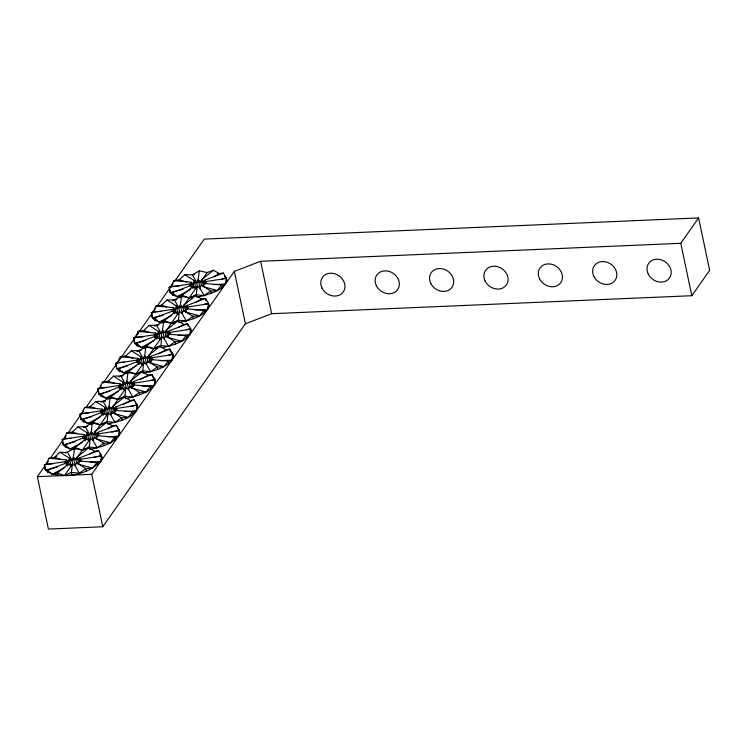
<?xml version="1.0" encoding="UTF-8"?>
<svg xmlns="http://www.w3.org/2000/svg" width="747" height="747" viewBox="0 0 747 747"><rect width="100%" height="100%" fill="white"/><g stroke="black" fill="none" stroke-linecap="round" stroke-linejoin="round"><path stroke-width="1.12" d="M154.965 337.961L155.133 336.243L136.57 343.368L134.6 343.303L133.526 337.98L135.412 337.121L143.555 336.766M102.022 458.397L101.517 456.015L80.741 459.228L81.087 460.806C76.698 457.743 69.779 459.704 66.035 463.121L66.418 459.835L48.994 458.266L46.267 463.971L44.381 464.83L45.446 470.162C59.695 481.413 93.282 474.224 102.022 458.397L101.452 455.455L98.473 450.628L94.766 451.244L89.92 453.868M107.755 428.498L112.592 425.865L116.308 425.258L119.287 430.085L118.465 436.276L114.73 437.21L110.369 442.775L103.702 443.204L97.157 447.845L92.88 440.272L90.35 438.312L89.201 447.005L89.705 449.386C100.556 446.911 114.898 444.325 119.847 433.027L119.343 430.645L98.567 433.848L98.921 435.436C94.533 432.373 87.604 434.334 83.869 437.751L84.243 434.465L66.828 432.896L64.093 438.601L62.206 439.46L63.28 444.792L65.755 447.229L73.365 449.601M122.676 404.706L130.426 400.495L134.133 399.888L137.112 404.715L136.299 410.906L132.564 411.84L128.195 417.405L121.528 417.834L114.982 422.466L110.715 414.902L108.175 412.942L107.036 421.635L107.54 424.016C118.381 421.541 132.733 418.955 137.681 407.657L137.177 405.276L116.401 408.478L116.906 410.869L116.747 410.066C112.358 407.003 105.43 408.964 101.695 412.381L83.076 419.478L81.106 419.422L80.041 414.09L100.817 410.887L101.321 413.268L101.695 412.381L102.078 409.095L84.654 407.526L81.927 413.231L80.041 414.09L81.106 419.422L83.58 421.859L91.199 424.231M119.146 387.898L119.903 383.725L102.488 382.156L99.753 387.861L97.866 388.72L98.94 394.042L101.415 396.489L109.025 398.851M170.232 333.946C165.843 330.893 158.924 332.854 155.18 336.271L155.563 332.985L138.139 331.416L135.412 337.121M179.915 322.312C190.448 319.875 204.248 317.139 208.992 306.177L208.432 303.235L205.453 298.408L186.89 305.532L188.067 308.576C183.678 305.523 176.75 307.484 173.015 310.901L173.388 307.615L155.974 306.046L153.238 311.751L151.361 312.61L152.425 317.933L154.9 320.379L162.51 322.741M94.766 451.244L88.594 447.873L82.366 450.124L74.523 448.471L73.383 457.164L75.083 465.241M112.592 425.865L106.429 422.503L100.191 424.754L92.357 423.101L91.209 431.794L92.908 439.871M130.426 400.495L124.254 397.133L118.026 399.384L110.182 397.731L109.034 406.424L110.743 414.501M140.501 379.336L148.251 375.125L151.968 374.518L154.937 379.345L155.507 382.287C152.071 391.419 141.192 394.295 132.817 397.096L128.54 389.532L126.01 387.572L124.861 396.265L125.365 398.646M148.251 375.125L142.089 371.763L135.851 374.014L128.008 372.361L126.869 381.054L128.568 389.131M156.833 348.326L153.686 348.644L145.842 346.991L144.694 355.684L146.403 363.761M178.094 327.541L183.911 324.385L187.628 323.778L190.597 328.605L191.167 331.547C187.73 340.679 176.852 343.555 168.467 346.356L164.2 338.793L161.669 336.832L160.857 347.112M174.658 322.956L171.511 323.274L163.668 321.621L162.529 330.314L164.228 338.391M204.146 304.356L208.432 303.235L207.61 309.417L203.875 310.36L199.514 315.916L192.847 316.345L186.302 320.986L182.025 313.423L179.495 311.462L178.346 320.155L178.85 322.536M192.483 297.586L189.346 297.894L181.502 296.251L180.354 304.944L182.053 313.021M217.302 273.253L219.571 273.645L223.278 273.038L226.257 277.865L226.827 280.807C223.39 289.939 212.512 292.805 204.127 295.616L199.86 288.053L197.329 286.092L196.181 294.785L196.685 297.166M213.754 276.801L219.571 273.645L213.399 270.274L207.171 272.524L199.328 270.881L198.179 279.574L200.131 288.79M97.409 464.97L96.905 462.58L92.535 468.145L78.659 464.26L79.481 461.011L96.905 462.58L100.64 461.646L101.517 456.015L99.809 453.831M150.894 388.851L150.39 386.47L146.029 392.035L132.144 388.151L132.966 384.901L150.39 386.47L154.125 385.536L154.937 379.345L152.463 376.899M144.255 373.052C154.246 371.091 165.012 368.084 171.959 360.157L172.772 353.975L169.793 349.148L166.086 349.755L158.336 353.966M186.554 338.111L186.05 335.73L181.689 341.286L167.804 337.411L168.626 334.161L186.05 335.73L189.785 334.787L190.597 328.605L186.311 329.726M222.214 287.371L221.71 284.99L217.34 290.546L203.464 286.671L204.286 283.421L221.71 284.99L225.445 284.047L226.322 278.426L224.604 276.231M110.369 442.775L96.484 438.891L97.315 435.641L114.73 437.21L115.234 439.6M128.195 417.405L114.319 413.521L115.141 410.271L132.564 411.84L133.059 414.221M168.719 363.481L168.224 361.1L163.854 366.656L149.97 362.781L150.801 359.531L168.224 361.1L171.959 360.157L173.332 356.917L172.772 353.975L170.297 351.529M199.514 315.916L185.63 312.041L186.461 308.791L203.875 310.36L204.379 312.741M97.577 436.565L97.091 434.278L97.745 432.382L116.308 425.258L116.644 426.854M115.477 411.858L114.926 408.908L115.57 407.012L134.133 399.888L134.469 401.475M133.237 385.816L132.751 383.538L133.396 381.642L151.968 374.518L152.304 376.105M151.305 361.585L150.586 358.168L151.23 356.272L169.793 349.148L170.129 350.735M168.887 335.076L168.411 332.798L169.055 330.902L187.628 323.778L188.123 326.159M186.722 309.706L186.236 307.428L186.89 305.532L187.385 307.913M204.547 284.336L204.071 282.058L204.715 280.162L223.278 273.038M68.967 464.774L68.248 461.357L69.424 458.2L60.031 452.28L54.363 457.472L48.994 458.266M86.792 439.404L86.073 435.987L87.259 432.83L77.856 426.91L72.198 432.102L66.828 432.896M104.627 414.034L103.908 410.607L105.084 407.46L95.691 401.541L90.023 406.732L84.654 407.526M122.452 388.664L121.733 385.237L122.91 382.09L113.516 376.171L107.848 381.362L102.488 382.156M140.287 363.285L139.568 359.867L140.744 356.721L131.351 350.801L125.683 355.992L120.314 356.786L117.578 362.491L115.701 363.35L116.765 368.673L119.24 371.119L126.859 373.481M176.18 313.684L175.218 309.127L176.404 305.981L167.001 300.051L161.343 305.252L155.974 306.046M194.015 288.314L193.053 283.757L194.229 280.611L184.836 274.681L179.168 279.882L173.799 280.676L171.072 286.381L169.186 287.24L170.251 292.563L172.725 295.009L180.344 297.371M136.981 362.528L137.737 358.355L120.314 356.786L120.65 358.373M86.372 470.955L85.868 468.574L79.322 473.215L75.055 465.642L76.474 462.645L85.868 468.574L92.535 468.145M92.88 440.272L94.299 437.275L103.702 443.204L104.197 445.585M110.715 414.902L112.134 411.905L121.528 417.834L122.032 420.216M128.54 389.532L129.959 386.535L139.362 392.464L146.029 392.035M157.692 369.476L157.187 367.085L150.642 371.726L146.375 364.162L147.794 361.165L157.187 367.085L163.854 366.656M164.2 338.793L165.619 335.795L175.013 341.715L181.689 341.286M182.025 313.423L183.445 310.425L192.847 316.345L193.352 318.726M199.86 288.053L201.279 285.055L210.673 290.975L217.34 290.546M67.986 465.26L68.687 463.85L71.021 466.268L64.541 475.494L57.304 472.982L52.141 474.373L47.425 470.218L45.446 470.162L44.381 464.83L65.157 461.627L66.035 463.121M85.812 439.89L86.512 438.48L88.846 440.898L90.35 438.312M103.646 414.52L104.337 413.11L106.681 415.528L93.711 433.979L94.673 438.536M112.47 413.493L111.546 408.609L124.506 390.158L122.172 387.74L121.126 389.85L118.642 385.517L97.866 388.72L98.94 394.042L100.91 394.108L119.473 386.983C123.302 383.641 130.165 381.605 134.572 384.696L134.227 383.108L155.002 379.906L155.507 382.287M130.333 387.796L129.371 383.239L142.341 364.788L139.997 362.37L138.951 364.48L137.308 361.613L118.736 368.738L116.765 368.673L115.701 363.35L136.477 360.147L137.355 361.641C141.09 358.224 148.018 356.263 152.407 359.316L152.061 357.738L172.837 354.536L173.332 356.917M148.158 362.426L147.196 357.869L160.166 339.418L157.832 337L156.786 339.11L155.133 336.243L155.665 338.55M71.021 466.268L72.524 463.682L75.055 465.642M106.681 415.528L108.175 412.942M124.506 390.158L126.01 387.572M142.341 364.788L143.835 362.202L146.375 364.162M160.166 339.418L161.669 336.832M165.993 337.056L165.031 332.499L179.495 311.462M183.818 311.686L182.856 307.12L197.329 286.092M174.396 281.647L204.295 239.096L698.604 217.928L709.65 270.339L691.825 295.709L271.656 313.703L245.399 323.778L102.769 526.747L48.396 529.072L37.35 476.661L44.988 465.783M48.247 461.151L46.267 463.971L53.242 463.672M50.226 458.331L66.072 435.781M68.052 432.961L83.244 411.354M85.886 407.591L101.069 385.984M103.058 383.164L155.217 308.931M156.543 307.054L173.061 283.543M88.202 441.822L75.886 459.349L76.848 463.906M207.171 272.524L200.691 281.75L201.41 285.177M102.769 526.747L91.722 474.326L234.362 271.366L260.61 261.291L680.778 243.298L698.604 217.928M65.708 436.939L64.093 438.601L71.068 438.302M138.475 333.003L138.139 331.416L143.508 330.622L149.176 325.421L158.85 325.113M213.399 270.274L202.026 279.406L200.691 281.75L194.734 282.992L190.84 285.531L172.23 292.628L170.251 292.563L169.186 287.24L189.962 284.037L192.446 288.37M205.957 300.789L205.453 298.408L201.737 299.015L195.574 295.644L184.192 304.776L182.856 307.12L180.354 304.944L178.822 307.745L179.784 312.302M157.832 337L146.449 346.122L141.286 347.523L137.075 345.749L134.6 343.303L133.526 337.98L154.302 334.777L155.18 336.271M183.911 324.385L177.739 321.014L166.366 330.146L165.031 332.499L162.529 330.314L160.997 333.115L161.959 337.672M139.997 362.37L128.615 371.502L123.451 372.893L118.736 368.738L119.24 371.119M166.086 349.755L159.914 346.384L148.532 355.516L147.196 357.869L144.694 355.684L143.163 358.485L144.124 363.042M122.172 387.74L110.789 396.872L105.626 398.263L100.91 394.108L101.415 396.489M142.089 371.763L130.706 380.886L129.371 383.239L126.869 381.054L125.337 383.855L126.299 388.412M104.337 413.11L92.964 422.242L87.801 423.633L83.076 419.478L83.58 421.859M124.254 397.133L112.872 406.256L111.546 408.609L109.034 406.424L107.512 409.225L108.464 413.791M86.512 438.48L75.13 447.612L69.966 449.003L65.25 444.848L63.28 444.792L62.206 439.46L82.992 436.257L83.869 437.751M106.429 422.503L95.046 431.635L93.711 433.979L91.209 431.794L89.677 434.595L90.639 439.161M68.687 463.85L57.304 472.982L57.808 475.363M88.594 447.873L77.221 457.005L75.886 459.349L73.383 457.164L71.852 459.975L72.814 464.531M197.75 296.942L204.127 295.616L210.673 290.975L211.177 293.356M162.09 347.682L168.467 346.356L175.013 341.715L175.517 344.106M126.43 398.431L132.817 397.096L139.362 392.464L139.857 394.846M199.328 270.881L192.381 274.812L184.836 274.681M172.538 300.826L181.502 296.251M154.713 326.196L163.668 321.621M136.878 351.566L145.842 346.991M119.053 376.936L128.008 372.361M101.228 402.306L110.182 397.731M83.393 427.676L92.357 423.101M74.523 448.471L65.568 453.046M172.725 295.009L172.23 292.628L176.946 296.783L190.504 289.416M173.015 310.901L172.137 309.407L151.361 312.61L152.425 317.933L154.396 317.998L159.111 322.153L171.707 315.318M195.929 302.171L201.737 299.015M137.075 345.749L136.57 343.368L141.286 347.523L153.882 340.688M123.451 372.893L136.047 366.058M105.626 398.263L118.222 391.428M87.801 423.633L100.387 416.798M69.966 449.003L82.562 442.168M52.141 474.373L64.737 467.538M56.417 456.538L54.363 457.472L59.704 458.966M176.946 296.783L182.109 295.382L189.346 297.894L196.181 294.785L204.127 295.616M159.111 322.153L164.275 320.752L171.511 323.274L178.346 320.155L186.302 320.986M146.785 347.719L146.449 346.122L153.686 348.644L160.521 345.525L168.467 346.356M64.541 475.494L71.376 472.375L79.322 473.215M174.611 313.74L172.959 310.873L154.396 317.998L154.9 320.379M85.466 440.59L83.813 437.723L65.25 444.848L65.755 447.229M67.641 465.96L65.988 463.093L47.425 470.218L47.92 472.599M98.473 450.628L79.91 457.752L79.266 459.657L77.221 457.005L78.678 463.943M189.346 297.894L195.574 295.644M171.511 323.274L177.739 321.014M153.686 348.644L159.914 346.384M170.251 292.563L183.118 289.192M221.971 278.986L226.257 277.865M152.425 317.933L163.145 315.122M134.6 343.303L145.31 340.492M116.765 368.673L127.485 365.862M168.486 355.096L172.772 353.975M98.94 394.042L109.66 391.232M150.651 380.475L154.937 379.345M81.106 419.422L91.825 416.602M129.605 406.685L137.112 404.715L137.681 407.657M63.28 444.792L75.074 441.692M111.779 432.055L119.287 430.085L119.847 433.027M45.446 470.162L57.239 467.062M93.954 457.425L101.452 455.455M194.509 274.364L192.381 274.812L196.657 282.375L197.619 286.932M167.001 300.051L176.684 299.734M131.351 350.801L141.024 350.483M113.516 376.171L123.19 375.853M95.691 401.541L105.364 401.223M77.856 426.91L87.539 426.593M205.63 283.804L205.546 281.628L226.322 278.426L226.827 280.807M136.906 373.902L138.998 373.696M171.072 286.381L179.215 286.026M213.81 284.551L225.445 284.047M153.238 311.751L161.38 311.396M194.818 309.968L207.61 309.417M178.15 335.291L189.785 334.787M117.578 362.491L124.562 362.192M160.325 360.661L171.959 360.157M99.753 387.861L106.728 387.562M142.5 386.031L154.125 385.536M81.927 413.231L88.902 412.932M124.665 411.401L136.299 410.906M107.998 436.724L118.465 436.276M90.172 462.094L100.64 461.646M37.35 476.661L91.722 474.326M60.031 452.28L67.575 452.402L71.852 459.975L69.424 458.2L71.124 466.287M173.799 280.676L191.223 282.245L193.053 283.757M150.642 371.726L142.696 370.895L135.851 374.014L128.615 371.502L128.951 373.089M132.817 397.096L124.861 396.265L118.026 399.384L110.789 396.872L111.126 398.459M114.982 422.466L107.036 421.635L100.191 424.754L92.964 422.242L93.291 423.829M97.157 447.845L89.201 447.005L82.366 450.124L75.13 447.612L75.466 449.199M205.546 281.628L205.883 283.216L204.071 282.058L200.691 281.75L198.179 279.574L196.657 282.375L194.229 280.611L195.929 288.687M141.286 347.523L144.685 348.111M179.168 279.882L186.647 281.964M161.343 305.252L166.674 306.746M143.508 330.622L148.849 332.116M155.255 333.9L157.393 334.497L158.112 337.915M125.683 355.992L133.153 358.084M107.848 381.362L115.327 383.454M90.023 406.732L95.364 408.226M72.198 432.102L77.529 433.596M149.176 325.421L160.997 333.115L156.721 325.552M201.279 285.055L203.464 286.671M183.445 310.425L185.63 312.041M165.619 335.795L167.804 337.411M147.794 361.165L149.97 362.781M129.959 386.535L132.144 388.151M112.134 411.905L114.319 413.521M94.299 437.275L96.484 438.891M76.474 462.645L78.659 464.26M175.218 309.127L173.388 307.615L174.378 312.274M139.568 359.867L137.737 358.355L138.961 364.153M121.733 385.237L119.903 383.725L121.126 389.523M103.908 410.607L102.078 409.095L103.058 413.754M86.073 435.987L84.243 434.465L85.233 439.124M68.248 461.357L66.418 459.835L67.398 464.494M135.459 403.091L137.112 404.715M117.634 428.461L119.287 430.085M195.826 288.669L193.482 286.25L182.109 295.382L182.445 296.97M177.991 314.048L175.657 311.63L164.275 320.752L164.611 322.34M204.071 282.058L202.026 279.406L203.483 286.344M186.236 307.428L184.192 304.776L185.658 311.714M168.411 332.798L166.366 330.146L167.823 337.093M150.586 358.168L148.532 355.516L149.998 362.463M132.751 383.538L130.706 380.886L132.163 387.833M114.926 408.908L112.872 406.256L114.338 413.203M97.091 434.278L95.046 431.635L96.512 438.573M103.301 415.22L100.817 410.887L101.256 413.007M174.555 300.182L178.822 307.745L176.404 305.981L178.103 314.057M138.895 350.922L143.163 358.485L140.744 356.721L142.444 364.797M121.07 376.292L125.337 383.855L122.91 382.09L124.618 390.167M103.235 401.662L107.512 409.225L105.084 407.46L106.784 415.537M85.41 427.032L89.677 434.595L87.259 432.83L88.958 440.917M205.892 283.206L204.715 280.162L205.22 282.543M169.84 332.938L169.055 330.902L169.56 333.283M680.778 243.298L691.825 295.709M260.61 261.291L271.656 313.703M234.362 271.366L245.399 323.778M208.992 306.177L208.497 303.796L187.712 306.998L187.796 309.174M192.203 286.904L191.223 282.245L191.129 287.091M190.298 285.625L189.962 284.037L190.401 286.157M191.167 331.547L190.662 329.166L169.886 332.368L169.971 334.544M172.959 310.873L173.491 313.18M172.473 310.995L172.137 309.407L172.576 311.527M160.278 339.427L158.569 331.351L157.393 334.497L155.563 332.985L156.786 338.783M154.638 336.365L154.302 334.777L154.741 336.897M151.734 358.653L151.23 356.272L152.145 359.923M150.801 359.531L151.137 361.118M144.171 363.789L143.835 362.202L142.696 370.895L143.191 373.276M136.813 361.735L136.477 360.147L136.916 362.267M133.9 384.023L133.396 381.642L134.311 385.293M132.966 384.901L133.302 386.488M119.473 386.983L119.978 389.364M118.978 387.105L118.642 385.517L119.081 387.637M116.074 409.393L115.57 407.012L116.485 410.663M101.695 412.381L102.18 414.66M98.24 434.763L97.745 432.382L98.651 436.033M83.813 437.723L84.15 439.311M83.319 437.845L82.992 436.257L83.421 438.377M80.415 460.133L79.91 457.752L80.825 461.403M72.851 465.269L72.524 463.682L71.376 472.375L71.88 474.756M65.988 463.093L66.52 465.4M65.493 463.215L65.157 461.627L65.596 463.747M648.275 274.121A12.718 10.766 35.1 0 0 669.2 278.398A12.718 10.766 35.1 0 0 659.853 259.489A12.718 10.766 35.1 0 0 648.275 274.121M593.902 276.446A12.718 10.766 35.1 0 0 614.828 280.723A12.718 10.766 35.1 0 0 605.481 261.823A12.718 10.766 35.1 0 0 593.902 276.446M539.53 278.78A12.718 10.766 35.1 0 0 560.455 283.057A12.718 10.766 35.1 0 0 551.109 264.149A12.718 10.766 35.1 0 0 539.53 278.78M485.158 281.105A12.718 10.766 35.1 0 0 506.083 285.382A12.718 10.766 35.1 0 0 496.736 266.474A12.718 10.766 35.1 0 0 485.158 281.105M430.776 283.43A12.718 10.766 35.1 0 0 451.711 287.707A12.718 10.766 35.1 0 0 442.355 268.808A12.718 10.766 35.1 0 0 430.776 283.43M376.404 285.765A12.718 10.766 35.1 0 0 397.339 290.041A12.718 10.766 35.1 0 0 387.982 271.133A12.718 10.766 35.1 0 0 376.404 285.765M322.032 288.09A12.718 10.766 35.1 0 0 342.957 292.366A12.718 10.766 35.1 0 0 333.61 273.467A12.718 10.766 35.1 0 0 322.032 288.09"/></g></svg>
